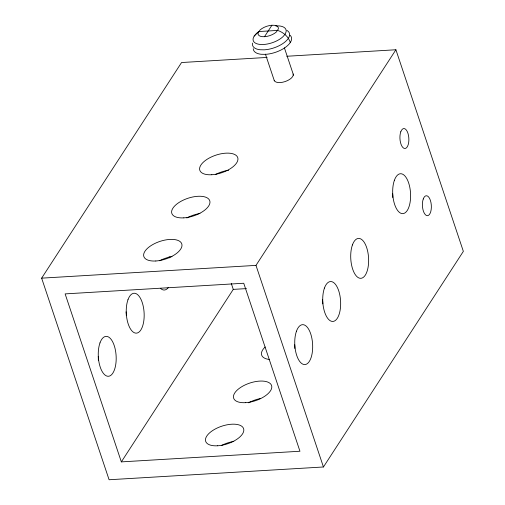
<?xml version="1.0" encoding="UTF-8"?>
<svg xmlns="http://www.w3.org/2000/svg" width="505" height="505" viewBox="0 0 505 505"><rect width="100%" height="100%" fill="white"/><g stroke="black" fill="none" stroke-linecap="round" stroke-linejoin="round"><path stroke-width="0.76" d="M259.28 31.316A17.265 7.998 -18.5 0 0 256.281 33.652L254.148 36.095L253.156 38.475A17.265 7.998 -18.5 0 0 259.791 44.408L263.578 44.491A17.265 7.998 -18.5 0 0 282.958 36.701L285.085 34.258L286.082 31.878A17.265 7.998 -18.5 0 0 279.448 25.944L275.661 25.862M286.771 56.263L395.907 49.761L463.356 251.357L323.44 466.98L109.093 479.75L41.644 278.154L181.56 62.532L267.139 57.431M264.5 36.701L271.93 25.25L274.259 25.3A10.618 4.917 -18.5 0 1 278.337 28.949L276.418 31.91A10.618 4.917 -18.5 0 1 264.5 36.701L262.171 36.657A10.618 4.917 -18.5 0 1 258.087 33.002L260.012 30.041A10.618 4.917 -18.5 0 1 271.93 25.25M121.339 461.886L65.126 293.891L243.745 283.248L299.957 451.243L121.339 461.886L233.354 289.258M323.44 466.98L255.984 265.384L395.907 49.761M254.148 36.095L258.699 31.544L277.725 30.407C283.507 32.471 288.45 36.524 290.293 42.515M41.644 278.154L255.984 265.384M246.472 288.601L233.272 289.384L231.277 283.438M284.391 47.83L293.569 75.258M265.428 54.142L274.354 80.825M290.009 35.198A19.992 9.26 -18.5 0 1 286.253 46.719A19.992 9.26 -18.5 0 1 265.434 54.357L261.047 54.269A19.992 9.26 -18.5 0 1 253.251 48.682M286.954 30.451A19.392 8.983 -18.5 0 1 285.249 41.763A19.392 8.983 -18.5 0 1 264.241 49.837L259.987 49.742A19.392 8.983 -18.5 0 1 252.532 43.083M215.42 174.528A19.992 9.26 -18.5 0 1 228.645 170.254M186.812 217.99A19.992 9.26 -18.5 0 1 199.961 213.489M159.454 260.776A19.992 9.26 -18.5 0 1 171.978 256.609M168.342 287.541A19.992 8.913 86.6 0 1 160.495 288.374M169.099 256.54A19.992 8.913 86.6 0 1 169.667 257.872M322.487 299.396A19.992 8.913 86.6 0 1 322.796 303.858M294.712 344.745A19.992 8.913 86.6 0 1 294.813 348.475M392.656 193.813A19.992 8.913 86.6 0 1 392.757 197.537M269.222 359.44A19.992 9.26 -18.5 0 1 265.163 346.992M248.643 402.788A19.992 9.26 -18.5 0 1 260.378 398.54M221.291 445.574A19.992 9.26 -18.5 0 1 233.809 441.408M293.152 74.02A9.993 4.633 -18.5 0 1 285.11 81.576A9.993 4.633 -18.5 0 1 274.19 80.333M126.086 311.844A19.992 8.913 86.6 0 1 126.313 315.562M98.229 356.454A19.992 8.913 86.6 0 1 98.33 360.179M423.259 199.002A9.993 4.457 86.6 0 0 426.397 215.471A9.993 4.457 86.6 0 0 430.986 202.688A9.993 4.457 86.6 0 0 423.259 199.002M400.781 131.805A9.993 4.457 86.6 0 0 403.912 148.274A9.993 4.457 86.6 0 0 408.507 135.491A9.993 4.457 86.6 0 0 400.781 131.805M127.967 299.762A19.992 8.913 86.6 0 0 134.235 332.7A19.992 8.913 86.6 0 0 143.42 307.135A19.992 8.913 86.6 0 0 127.967 299.762M99.984 342.889A19.992 8.913 86.6 0 0 106.252 375.827A19.992 8.913 86.6 0 0 115.437 350.262A19.992 8.913 86.6 0 0 99.984 342.889M352.433 244.931A19.992 8.913 86.6 0 0 358.702 277.87A19.992 8.913 86.6 0 0 367.886 252.304A19.992 8.913 86.6 0 0 352.433 244.931M324.45 288.058A19.992 8.913 86.6 0 0 330.718 320.997A19.992 8.913 86.6 0 0 339.903 295.431A19.992 8.913 86.6 0 0 324.45 288.058M296.467 331.185A19.992 8.913 86.6 0 0 302.735 364.124A19.992 8.913 86.6 0 0 311.92 338.552A19.992 8.913 86.6 0 0 296.467 331.185M394.405 180.247A19.992 8.913 86.6 0 0 400.673 213.186A19.992 8.913 86.6 0 0 409.858 187.62A19.992 8.913 86.6 0 0 394.405 180.247M245.626 402.662A19.992 9.26 -18.5 0 0 271.589 385.567A19.992 9.26 -18.5 0 0 240.651 387.411A19.992 9.26 -18.5 0 0 245.626 402.662M217.642 445.782A19.992 9.26 -18.5 0 0 243.606 428.688A19.992 9.26 -18.5 0 0 212.668 430.531A19.992 9.26 -18.5 0 0 217.642 445.782M211.778 174.736A19.992 9.26 -18.5 0 0 237.741 157.642A19.992 9.26 -18.5 0 0 206.804 159.485A19.992 9.26 -18.5 0 0 211.778 174.736M183.795 217.863A19.992 9.26 -18.5 0 0 209.758 200.769A19.992 9.26 -18.5 0 0 178.82 202.612A19.992 9.26 -18.5 0 0 183.795 217.863M155.811 260.99A19.992 9.26 -18.5 0 0 181.775 243.896A19.992 9.26 -18.5 0 0 150.837 245.739A19.992 9.26 -18.5 0 0 155.811 260.99"/></g></svg>
